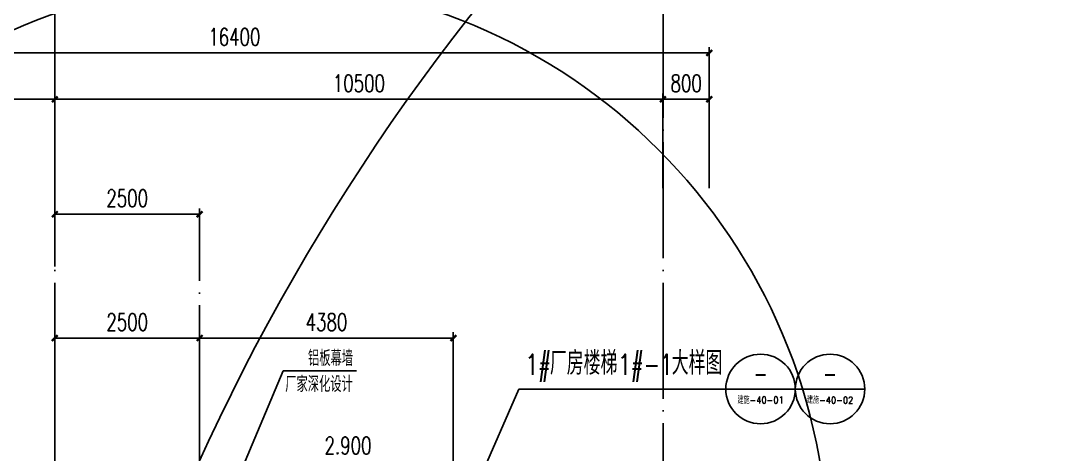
# Model space of a CAD drawing. Extents: x -821772 to -21949, y 506164 to 1049594.
# Drawn here: x -109946 to -92251, y 833738 to 841220 of the extents above; entities that cross this region are included whole.
import ezdxf
from ezdxf.enums import TextEntityAlignment as Align
from ezdxf.xclip import XClip

# ---------------------------------------------------------------- set-up
doc = ezdxf.new("R2010")
doc.units = 0
doc.header["$LTSCALE"] = 1000
doc.header["$MEASUREMENT"] = 0
doc.header["$XCLIPFRAME"] = 2
doc.linetypes.add('10平面20250807_t3$0$DOTE', pattern=[2.42, 2, -0.2, 0.02, -0.2])
doc.layers.get('Defpoints').update_dxf_attribs({"color": 210})
for name, color, linetype in [('10平面20250807_t3$0$A-AXIS-D', 8, 'Continuous'), ('10平面20250807_t3$0$A-AXIS-DOTE', 8, '10平面20250807_t3$0$DOTE'), ('10平面20250807_t3$0$A-AXIS-DP', 8, 'Continuous'), ('10平面20250807_t3$0$A-AXIS-SYMB', 8, 'Continuous'), ('10平面20250807_t3$0$A-LIN-V', 8, 'Continuous'), ('10平面20250807_t3$0$AS-WALL', 8, 'Continuous'), ('10平面20250807_t3$0$PUB_TEXT', 8, 'Continuous'), ('10平面20250807_t3$0$SB_ZF消火栓', 10, 'Continuous'), ('DIM_SYMB', 3, 'Continuous')]:
    doc.layers.add(name, color=color, linetype=linetype)
doc.styles.add('10平面20250807_t3$0$_TCH_DIM', font='SIMPLEX', dxfattribs={"bigfont": 'GBCBIG'})
doc.styles.add('10平面20250807_t3$0$_TCH_DIM_T3', font='SIMPLEX', dxfattribs={"width": 0.705882, "bigfont": 'GBCBIG'})
doc.styles.add('10平面20250807_t3$0$A-STANDARD', font='SIMPLEX', dxfattribs={"bigfont": 'GBCBIG'})
doc.dimstyles.new('10平面20250807_t3$0$_TCH_ARCH&&100', dxfattribs={"dimtxt": 297.5, "dimasz": 100, "dimexe": 100, "dimexo": 100, "dimgap": 126.25, "dimtad": 1, "dimdec": 0, "dimzin": 0, "dimdsep": 46, "dimtxsty": '10平面20250807_t3$0$_TCH_DIM_T3', "dimblk": '10平面20250807_t3$0$_ArchTick', "dimcen": 0.09, "dimclrt": 7, "dimazin": 2, "dimtfac": 1, "dimtdec": 0, "dimtix": 1, "dimtmove": 2, "dimatfit": 3, "dimfxl": 0, "dimtolj": 1, "dimtzin": 0, "dimarcsym": 0})

# ---------------------------------------------------------------- blocks, each defined once
blk = doc.blocks.new('10平面20250807_t3$0$_ArchTick')
at = {"color": 0, "linetype": 'ByBlock', "const_width": 0.4}
blk.add_lwpolyline([(-0.5, -0.5), (0.5, 0.5)], dxfattribs=at)
blk = doc.blocks.new('*D9994')
at = {"layer": '10平面20250807_t3$0$A-AXIS-D', "color": 0, "lineweight": -2}
for p, q in [((106882, 33510), (106882, 35142)), ((106882, 35042), (111382, 35042)), ((111382, 33510), (111382, 35142))]:
    blk.add_line(p, q, dxfattribs=at)
at = {"layer": 'Defpoints', "color": 0}
for p in [(111382, 35042), (106882, 33410), (111382, 33410)]:
    blk.add_point(p, dxfattribs=at)
at = {"layer": '10平面20250807_t3$0$A-AXIS-D', "color": 0, "lineweight": -2, "xscale": 100, "yscale": 100, "zscale": 100, "rotation": 180}
blk.add_blockref('10平面20250807_t3$0$_ArchTick', (106882, 35042), dxfattribs=at)
at = {"layer": '10平面20250807_t3$0$A-AXIS-D', "color": 0, "lineweight": -2, "xscale": 100, "yscale": 100, "zscale": 100}
blk.add_blockref('10平面20250807_t3$0$_ArchTick', (111382, 35042), dxfattribs=at)
at = {"layer": '10平面20250807_t3$0$A-AXIS-D', "color": 7, "insert": (109132, 35317), "char_height": 297.5, "attachment_point": 5, "style": '10平面20250807_t3$0$_TCH_DIM_T3'}
blk.add_mtext('\\A1;4500', dxfattribs=at)
blk = doc.blocks.new('*D9995')
at = {"layer": '10平面20250807_t3$0$A-AXIS-D', "color": 0, "lineweight": -2}
for p, q in [((111382, 33510), (111382, 35142)), ((111382, 35042), (121882, 35042)), ((121882, 33510), (121882, 35142))]:
    blk.add_line(p, q, dxfattribs=at)
at = {"layer": 'Defpoints', "color": 0}
for p in [(121882, 35042), (111382, 33410), (121882, 33410)]:
    blk.add_point(p, dxfattribs=at)
at = {"layer": '10平面20250807_t3$0$A-AXIS-D', "color": 0, "lineweight": -2, "xscale": 100, "yscale": 100, "zscale": 100, "rotation": 180}
blk.add_blockref('10平面20250807_t3$0$_ArchTick', (111382, 35042), dxfattribs=at)
at = {"layer": '10平面20250807_t3$0$A-AXIS-D', "color": 0, "lineweight": -2, "xscale": 100, "yscale": 100, "zscale": 100}
blk.add_blockref('10平面20250807_t3$0$_ArchTick', (121882, 35042), dxfattribs=at)
at = {"layer": '10平面20250807_t3$0$A-AXIS-D', "color": 7, "insert": (116632, 35317), "char_height": 297.5, "attachment_point": 5, "style": '10平面20250807_t3$0$_TCH_DIM_T3'}
blk.add_mtext('\\A1;10500', dxfattribs=at)
blk = doc.blocks.new('*D9996')
at = {"layer": '10平面20250807_t3$0$A-AXIS-D', "color": 0, "lineweight": -2}
for p, q in [((121882, 33510), (121882, 35142)), ((121882, 35042), (122682, 35042)), ((122682, 33510), (122682, 35142))]:
    blk.add_line(p, q, dxfattribs=at)
at = {"layer": 'Defpoints', "color": 0}
for p in [(122682, 35042), (121882, 33410), (122682, 33410)]:
    blk.add_point(p, dxfattribs=at)
at = {"layer": '10平面20250807_t3$0$A-AXIS-D', "color": 0, "lineweight": -2, "xscale": 100, "yscale": 100, "zscale": 100, "rotation": 180}
blk.add_blockref('10平面20250807_t3$0$_ArchTick', (121882, 35042), dxfattribs=at)
at = {"layer": '10平面20250807_t3$0$A-AXIS-D', "color": 0, "lineweight": -2, "xscale": 100, "yscale": 100, "zscale": 100}
blk.add_blockref('10平面20250807_t3$0$_ArchTick', (122682, 35042), dxfattribs=at)
at = {"layer": '10平面20250807_t3$0$A-AXIS-D', "color": 7, "insert": (122282, 35317), "char_height": 297.5, "attachment_point": 5, "style": '10平面20250807_t3$0$_TCH_DIM_T3'}
blk.add_mtext('\\A1;800', dxfattribs=at)
blk = doc.blocks.new('*D10006')
at = {"layer": '10平面20250807_t3$0$A-AXIS-D', "color": 0, "lineweight": -2}
for p, q in [((106282, 34728), (106282, 35942)), ((122682, 34728), (122682, 35942)), ((106282, 35842), (122682, 35842))]:
    blk.add_line(p, q, dxfattribs=at)
at = {"layer": 'Defpoints', "color": 0}
for p in [(122682, 35842), (106282, 34628), (122682, 34628)]:
    blk.add_point(p, dxfattribs=at)
at = {"layer": '10平面20250807_t3$0$A-AXIS-D', "color": 0, "lineweight": -2, "xscale": 100, "yscale": 100, "zscale": 100, "rotation": 180}
blk.add_blockref('10平面20250807_t3$0$_ArchTick', (106282, 35842), dxfattribs=at)
at = {"layer": '10平面20250807_t3$0$A-AXIS-D', "color": 0, "lineweight": -2, "xscale": 100, "yscale": 100, "zscale": 100}
blk.add_blockref('10平面20250807_t3$0$_ArchTick', (122682, 35842), dxfattribs=at)
at = {"layer": '10平面20250807_t3$0$A-AXIS-D', "color": 7, "insert": (114482, 36117), "char_height": 297.5, "attachment_point": 5, "style": '10平面20250807_t3$0$_TCH_DIM_T3'}
blk.add_mtext('\\A1;16400', dxfattribs=at)
blk = doc.blocks.new('*D10156')
at = {"layer": '10平面20250807_t3$0$A-AXIS-D', "color": 0, "lineweight": -2}
for p, q in [((111382, 32160), (111382, 33160)), ((113882, 32160), (113882, 33160)), ((111382, 33060), (113882, 33060))]:
    blk.add_line(p, q, dxfattribs=at)
at = {"layer": 'Defpoints', "color": 0}
for p in [(113882, 33060), (111382, 32060), (113882, 32060)]:
    blk.add_point(p, dxfattribs=at)
at = {"layer": '10平面20250807_t3$0$A-AXIS-D', "color": 0, "lineweight": -2, "xscale": 100, "yscale": 100, "zscale": 100, "rotation": 180}
blk.add_blockref('10平面20250807_t3$0$_ArchTick', (111382, 33060), dxfattribs=at)
at = {"layer": '10平面20250807_t3$0$A-AXIS-D', "color": 0, "lineweight": -2, "xscale": 100, "yscale": 100, "zscale": 100}
blk.add_blockref('10平面20250807_t3$0$_ArchTick', (113882, 33060), dxfattribs=at)
at = {"layer": '10平面20250807_t3$0$A-AXIS-D', "color": 7, "insert": (112632, 33335), "char_height": 297.5, "attachment_point": 5, "style": '10平面20250807_t3$0$_TCH_DIM_T3'}
blk.add_mtext('\\A1;2500', dxfattribs=at)
blk = doc.blocks.new('10平面20250807_t3$0$3132')
at = {"layer": '10平面20250807_t3$0$A-AXIS-SYMB'}
for p, q in [((-102112, 833104), (-101345, 834866)), ((-101345, 834866), (-97770, 834866)), ((-96570, 834866), (-97770, 834866)), ((-95370, 834866), (-96570, 834866))]:
    blk.add_line(p, q, dxfattribs=at)
for centre in [(-97170, 834866), (-95970, 834866)]:
    blk.add_circle(centre, 600, dxfattribs=at)
at = {"layer": '10平面20250807_t3$0$PUB_TEXT', "style": '10平面20250807_t3$0$_TCH_DIM', "width": 0.705882}
for s, p in [('1#', (-101228, 835111)), ('1#-1', (-99628, 835111))]:
    blk.add_text(s, height=357, dxfattribs=at).set_placement(p)
at = {"layer": '10平面20250807_t3$0$PUB_TEXT', "style": '10平面20250807_t3$0$_TCH_DIM'}
for s, p in [('厂房楼梯', (-100808, 835111)), ('大样图', (-98704, 835111))]:
    blk.add_text(s, height=405.1, dxfattribs=at).set_placement(p)
for s, height, width, p, p2 in [('-', 365, 0.777778, (-97291, 834954), (-97048, 834954)), ('-', 365, 0.777778, (-96091, 834954), (-95848, 834954)), ('建施-40-01', 120.6, 0.940298, (-97568, 834614), (-96771, 834614)), ('建施-40-02', 114.3, 0.940725, (-96370, 834618), (-95569, 834618))]:
    blk.add_text(s, height=height, dxfattribs=dict(at, width=width)).set_placement(p, p2, align=Align.FIT)
blk = doc.blocks.new('10平面20250807_t3$0$A$C5D961328')
at = {"layer": '10平面20250807_t3$0$A-LIN-V', "ltscale": 500}
blk.add_circle((350, 40), 10001, dxfattribs=at)
blk = doc.blocks.new('10平面20250807_t3$0$234243242332')
at = {"layer": '10平面20250807_t3$0$SB_ZF消火栓', "xscale": -1, "rotation": 180}
blk.add_blockref('10平面20250807_t3$0$A$C5D961328', (-106354, 831960), dxfattribs=at)
blk = doc.blocks.new('*D11325')
at = {"layer": '10平面20250807_t3$0$A-AXIS-DP', "color": 0, "lineweight": -2}
for p, q in [((-109354, 833620), (-109354, 835845)), ((-106854, 833620), (-106854, 835845)), ((-109354, 835745), (-106854, 835745))]:
    blk.add_line(p, q, dxfattribs=at)
at = {"layer": 'Defpoints', "color": 0}
for p in [(-106854, 835745), (-109354, 833520), (-106854, 833520)]:
    blk.add_point(p, dxfattribs=at)
at = {"layer": '10平面20250807_t3$0$A-AXIS-DP', "color": 0, "lineweight": -2, "xscale": 100, "yscale": 100, "zscale": 100, "rotation": 180}
blk.add_blockref('10平面20250807_t3$0$_ArchTick', (-109354, 835745), dxfattribs=at)
at = {"layer": '10平面20250807_t3$0$A-AXIS-DP', "color": 0, "lineweight": -2, "xscale": 100, "yscale": 100, "zscale": 100}
blk.add_blockref('10平面20250807_t3$0$_ArchTick', (-106854, 835745), dxfattribs=at)
at = {"layer": '10平面20250807_t3$0$A-AXIS-DP', "color": 7, "insert": (-108104, 836020), "char_height": 297.5, "attachment_point": 5, "style": '10平面20250807_t3$0$_TCH_DIM_T3'}
blk.add_mtext('\\A1;2500', dxfattribs=at)
blk = doc.blocks.new('*D11326')
at = {"layer": '10平面20250807_t3$0$A-AXIS-DP', "color": 0, "lineweight": -2}
for p, q in [((-106854, 833620), (-106854, 835845)), ((-102474, 833620), (-102474, 835845)), ((-106854, 835745), (-102474, 835745))]:
    blk.add_line(p, q, dxfattribs=at)
at = {"layer": 'Defpoints', "color": 0}
for p in [(-102474, 835745), (-106854, 833520), (-102474, 833520)]:
    blk.add_point(p, dxfattribs=at)
at = {"layer": '10平面20250807_t3$0$A-AXIS-DP', "color": 0, "lineweight": -2, "xscale": 100, "yscale": 100, "zscale": 100, "rotation": 180}
blk.add_blockref('10平面20250807_t3$0$_ArchTick', (-106854, 835745), dxfattribs=at)
at = {"layer": '10平面20250807_t3$0$A-AXIS-DP', "color": 0, "lineweight": -2, "xscale": 100, "yscale": 100, "zscale": 100}
blk.add_blockref('10平面20250807_t3$0$_ArchTick', (-102474, 835745), dxfattribs=at)
at = {"layer": '10平面20250807_t3$0$A-AXIS-DP', "color": 7, "insert": (-104664, 836020), "char_height": 297.5, "attachment_point": 5, "style": '10平面20250807_t3$0$_TCH_DIM_T3'}
blk.add_mtext('\\A1;4380', dxfattribs=at)
blk = doc.blocks.new('10平面20250807_t3$0$dote')
at = {"layer": '10平面20250807_t3$0$A-AXIS-DOTE'}
for p, q in [((111382.2, 15360), (111382.2, 36662.3)), ((121882.2, 15360), (121882.2, 36662.3)), ((113882.2, 17390), (113882.2, 33120))]:
    blk.add_line(p, q, dxfattribs=at)
at = {"layer": '10平面20250807_t3$0$A-AXIS-D'}
for base, p1, p2, angle, picture, middle in [((122682.2, 35841.7), (106282.2, 34628.1), (122682.2, 34628.1), 0, '*D10006', (114482.2, 36116.7)), ((111382.2, 35041.7), (106882.2, 33410), (111382.2, 33410), 0, '*D9994', (109132.2, 35316.7)), ((121882.2, 35041.7), (111382.2, 33410), (121882.2, 33410), 0, '*D9995', (116632.2, 35316.7)), ((122682.2, 35041.7), (121882.2, 33410), (122682.2, 33410), 0, '*D9996', (122282.2, 35316.7)), ((113882.2, 33060), (111382.2, 32060), (113882.2, 32060), 360, '*D10156', (112632.2, 33335))]:
    dim = blk.add_linear_dim(base=base, p1=p1, p2=p2, angle=angle, dimstyle='10平面20250807_t3$0$_TCH_ARCH&&100', override={"dimgap": 0}, dxfattribs=at)
    dim.commit()
    dim.dimension.update_dxf_attribs({"geometry": picture, "text_midpoint": middle, "dimtype": 129})
blk = doc.blocks.new('10平面20250807_t3')
at = {"layer": '10平面20250807_t3$0$A-AXIS-SYMB'}
for p, q in [((-106157.9, 833404.4), (-105412.8, 835179)), ((-105412.8, 835179), (-104144.7, 835179))]:
    blk.add_line(p, q, dxfattribs=at)
at = {"layer": '10平面20250807_t3$0$A-AXIS-DP'}
blk.add_blockref('10平面20250807_t3$0$3132', (0, 0), dxfattribs=at)
at = {"layer": '10平面20250807_t3$0$AS-WALL'}
blk.add_blockref('10平面20250807_t3$0$dote', (-220736.4, 804820), dxfattribs=at)
at = {"layer": '10平面20250807_t3$0$SB_ZF消火栓', "linetype": 'Continuous'}
blk.add_blockref('10平面20250807_t3$0$234243242332', (0, 0), dxfattribs=at)
at = {"layer": '10平面20250807_t3$0$PUB_TEXT', "style": '10平面20250807_t3$0$_TCH_DIM'}
for s, p in [('铝板幕墙', (-104982.3, 835263)), ('厂家深化设计', (-105375.5, 834815))]:
    blk.add_text(s, height=270.07, dxfattribs=at).set_placement(p)
at = {"layer": '10平面20250807_t3$0$PUB_TEXT', "style": '10平面20250807_t3$0$A-STANDARD', "width": 0.705882}
blk.add_text('2.900', height=297.5, dxfattribs=at).set_placement((-104697.2, 833743.2))
at = {"layer": '10平面20250807_t3$0$A-AXIS-DP'}
for p1, p2, picture, middle in [((-109354.2, 833520), (-106854.2, 833520), '*D11325', (-108104.2, 836020.5)), ((-106854.2, 833520), (-102474.2, 833520), '*D11326', (-104664.2, 836020.5))]:
    dim = blk.add_aligned_dim(p1=p1, p2=p2, distance=2225.5, dimstyle='10平面20250807_t3$0$_TCH_ARCH&&100', dxfattribs=at)
    dim.commit()
    dim.dimension.update_dxf_attribs({"geometry": picture, "text_midpoint": middle})

msp = doc.modelspace()

# ---------------------------------------------------------------- block references
at = {"ltscale": 100}
ref = msp.add_blockref('10平面20250807_t3', (0, 0), dxfattribs=at)
XClip(ref).set_block_clipping_path([(-386212.6353242097, 506163.79756496), (-21948.7593967821, 884998.2285294847)])

# ---------------------------------------------------------------- next in the draw order: linework, layer by layer
msp.add_circle((-72704.2, 818120), 37500, dxfattribs=at)
at = {"layer": 'DIM_SYMB'}
for points in [[(-116013.6, 841934.4, 0, 0, 0), (-103973, 832520, 0, 400, 0), (-105154.6, 833443.9, 0, 0, 0)], [(-94513.6, 841934.4, 0, 0, 0), (-82473, 832520, 0, 400, 0), (-83654.6, 833443.9, 0, 0, 0)]]:
    msp.add_lwpolyline(points, format="xyseb", dxfattribs=at)

doc.saveas('drawing.dxf')
